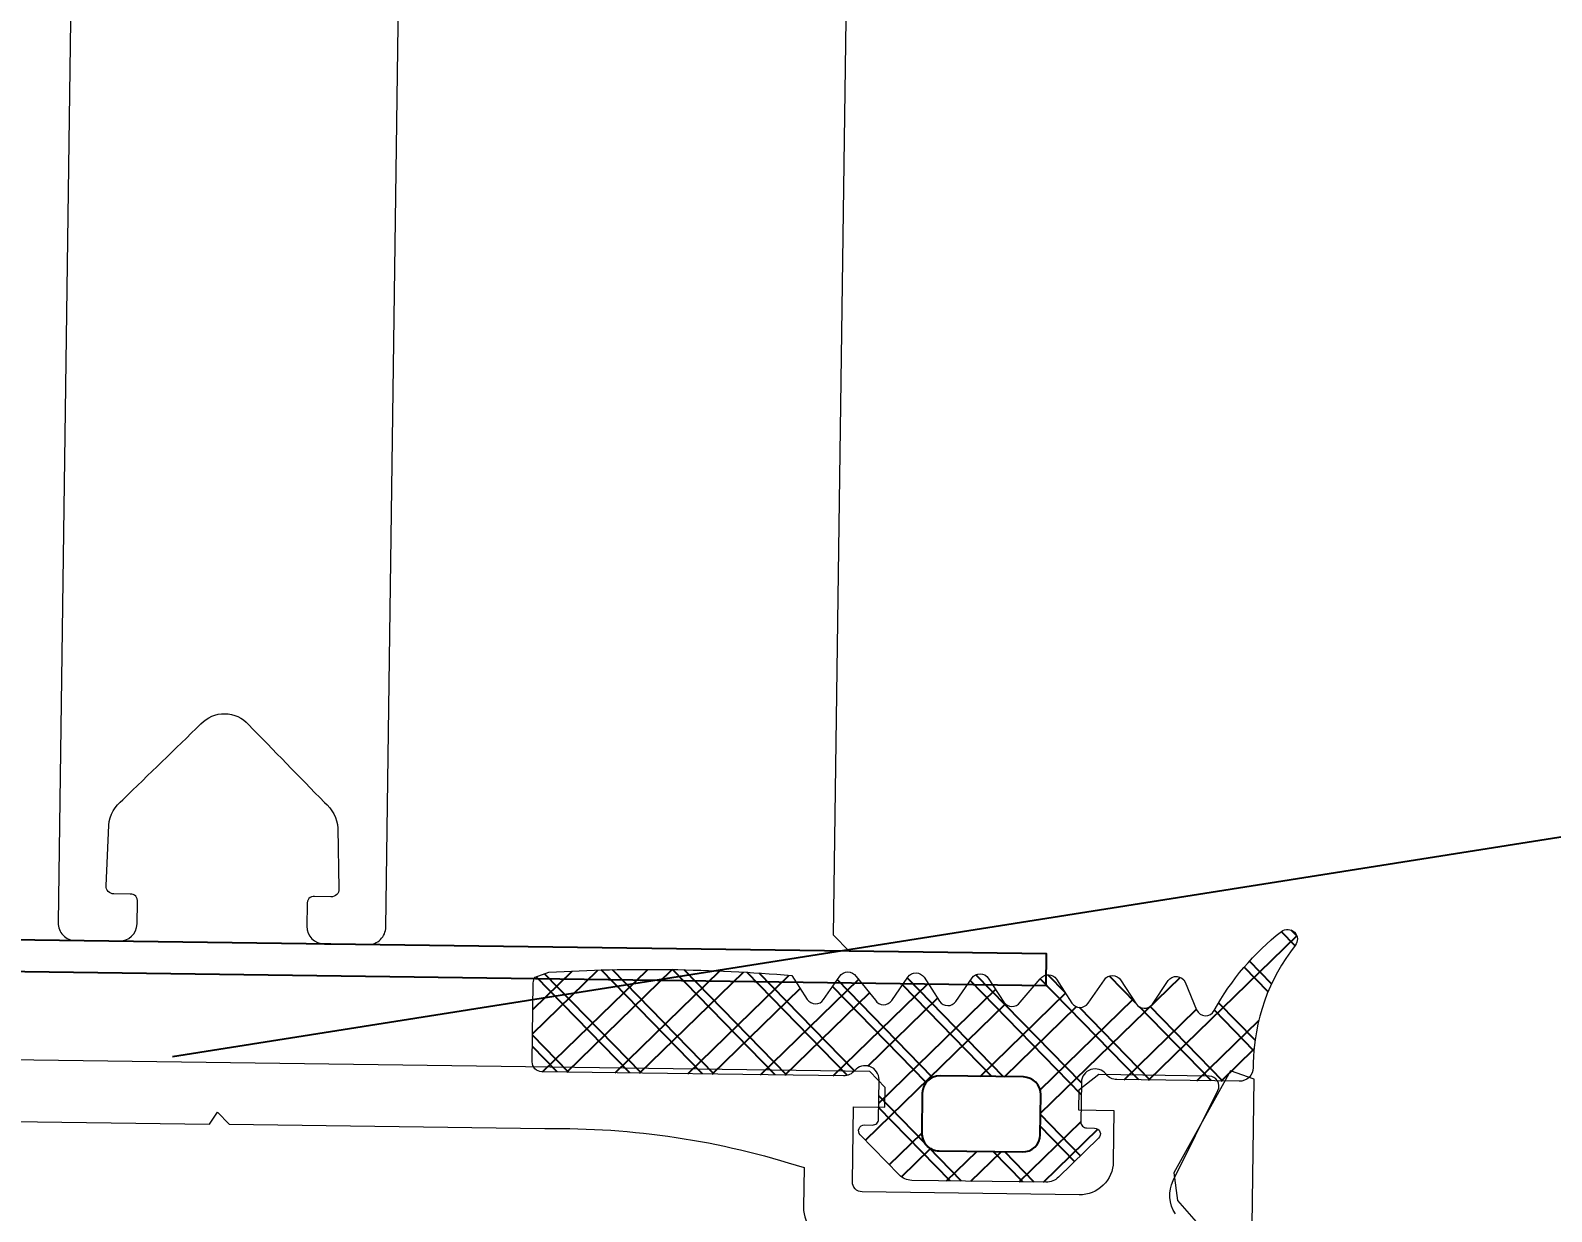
# Model space of a CAD drawing. Header units: millimetres. Extents: x -222892 to 671268, y 0 to 135099.
# Drawn here: x 73322.13 to 73369.1, y 105976.84 to 106013.32 of the extents above; entities that cross this region are included whole.
import ezdxf
from ezdxf import colors
from ezdxf.entities.mleader import LeaderData, LeaderLine
from ezdxf.math import Vec2, Vec3

# ---------------------------------------------------------------- set-up
doc = ezdxf.new("R2010")
doc.units = ezdxf.units.MM
for name, color, linetype in [('_TEXT', 7, 'Continuous'), ('АР_новое окно', 155, 'Continuous'), ('АР_Сущ Несущая стена', 216, 'Continuous')]:
    doc.layers.add(name, color=color, linetype=linetype)
doc.layers.add('АР_Окна', color=4, linetype='Continuous', lineweight=5)
doc.styles.add('ISOCPEUR', font='isocpeur.ttf', dxfattribs={"width": 0.85})

# ---------------------------------------------------------------- blocks, each defined once
blk = doc.blocks.new('_DotSmall')
at = {"color": 0, "linetype": 'ByBlock', "const_width": 0.5}
blk.add_lwpolyline([(-0.0625, 0, 1), (0.0625, 0, 1)], format="xyb", close=True, dxfattribs=at)
blk = doc.blocks.new('стойка витр.')
h = blk.add_hatch()
h.set_pattern_fill('ANSI37', scale=0.5, angle=-69.23283665521843)
h.set_pattern_definition([(335.7671633447816, (-69115.91679156918, 318510.7132420751), (0.6515825639889636, 1.447617495164233), []), (65.76716334478155, (-69115.91679156918, 318510.7132420751), (-1.447617495164233, 0.6515825639889636), [])])
edge = h.paths.add_edge_path()
edge.add_arc((-61.4231846681505, -46.18171078326122), 0.5487303657935584, 155.7657062155241, 200.7671633447816)
edge.add_line((-61.92355794899049, -45.95647403381008), (-61.2158101547102, -44.38418138318229))
edge.add_arc((-61.04906058835331, -44.45924160668073), 0.1828645893715156, 20.76716334478156, 155.7657062155241)
edge.add_line((-60.87807688978501, -44.39440310015198), (-60.79158864807687, -44.62247867199039))
edge.add_arc((-60.62063568932354, -44.55765182228788), 0.1828317201998032, 200.7671633447816, 290.7671633447816)
edge.add_line((-60.55580883962102, -44.72860478100483), (-59.41573388126562, -44.29627843504568))
edge.add_arc((-59.56703588945675, -43.89728440591716), 0.4267183308264255, -69.23283665521843, 72.29363907948373)
edge.add_arc((-59.30747769982554, -43.08429274379887), 0.4267017864716978, 200.7671633447816, 252.293639079486)
edge.add_line((-59.70645626049372, -43.23558888620755), (-63.00984306025202, -34.52432573194528))
edge.add_arc((-62.72490235927398, -34.41627373836673), 0.3047399585219917, 110.7671633447816, 200.7671633447816)
edge.add_line((-62.83295435277978, -34.13133303751965), (-60.55276270053582, -33.26666451912024))
edge.add_arc((-60.44481104638544, -33.55134061801073), 0.3044569814295733, 76.40287424864536, 110.7671633447816)
edge.add_line((-60.3732352333609, -33.25541671472456), (-60.07017099490622, -33.59351893464918))
edge.add_arc((-108.2133039044274, -55.86215009907028), 53.04387976268197, 16.71140087810911, 24.82292581145404)
edge.add_line((-57.40971669906867, -40.60932389061054), (-57.92081016927841, -41.32469074693654))
edge.add_arc((-57.67080742027611, -41.49902445886983), 0.304784542952794, 145.110888314415, 256.4234383751481)
edge.add_line((-57.74235391136608, -41.79529244099831), (-56.88543317024596, -41.99189640294935))
edge.add_arc((-56.95697966133594, -42.28816438507783), 0.304784542952794, -34.8891116855724, 76.4234383751481)
edge.add_line((-56.70697691233363, -42.46249809701112), (-57.17481998566655, -43.29191928954242))
edge.add_arc((-56.92481723669334, -43.46625300146843), 0.304784542952794, 145.1108883144276, 256.4234383751481)
edge.add_line((-56.99636372778332, -43.76252098359691), (-56.1394429866632, -43.95912494554796))
edge.add_arc((-56.21098947775317, -44.25539292764006), 0.3047845429175452, -34.88911168634446, 76.4234383742182)
edge.add_line((-55.96098672877997, -44.42972663955879), (-56.47208019898972, -45.14509349588479))
edge.add_arc((-56.22207744998741, -45.31942720781808), 0.304784542952794, 145.110888314415, 256.4234383752311)
edge.add_line((-56.29362394107739, -45.61569518994656), (-55.43668121195515, -45.81235713578644))
edge.add_arc((-55.50822770304512, -46.10862511790765), 0.3047845429466369, -34.88911168643649, 76.42343837776687)
edge.add_line((-55.25822495407192, -46.28295882984094), (-55.76931842428166, -46.99832568616694))
edge.add_arc((-55.51931567527936, -47.17265939811477), 0.3047845429466368, 145.1108883110316, 256.4234383751786)
edge.add_line((-55.59086216636933, -47.46892738023598), (-54.69071301640361, -47.77952769444528))
edge.add_arc((-54.76225950749358, -48.07579567657376), 0.304784542952794, -34.88911168566796, 76.42343837513553)
edge.add_line((-54.51225675849128, -48.25012938850705), (-55.0233282406989, -48.96555422872189))
edge.add_arc((-54.7733254917257, -49.13988794066245), 0.3047845429466368, 145.1108883109486, 256.4234383751578)
edge.add_line((-54.84487198281568, -49.43615592278366), (-53.98795124169555, -49.6327598847347))
edge.add_arc((-54.05949773284374, -49.92902786688501), 0.3047845429818857, -34.88911169317796, 76.42343837111807)
edge.add_line((-53.80949498384143, -50.10336157886923), (-54.32058845405118, -50.81872843519523))
edge.add_arc((-54.07058570504887, -50.99306214712851), 0.3047845429527939, 145.110888314415, 256.4234383750821)
edge.add_line((-54.14213219613885, -51.289330129257), (-53.29055360303028, -51.47184183257195))
edge.add_arc((-53.362076024001, -51.76811134383752), 0.3047803799531579, -43.67508993618791, 76.42790436632716)
edge.add_line((-53.141638296569, -51.97858292939782), (-53.80995652789716, -52.62318184232572))
edge.add_arc((-53.58948976171087, -52.83365406201483), 0.304801821276656, 136.3285933989482, 262.747126980386)
edge.add_arc((-54.63612651554286, -61.05759711530845), 7.985474883734515, 59.5860415328172, 82.74712698038475)
edge.add_arc((-50.74783774605021, -54.43386708250182), 0.3048115604497932, 253.2910110232634, 419.5860415328165)
edge.add_arc((-52.57053616183111, -60.50577614369104), 6.03477116777137, 73.29101102326332, 110.7671633447816)
edge.add_line((-54.71029190413537, -54.86308986830409), (-54.82445022999309, -54.90637969896488))
edge.add_arc((-54.97574411131791, -54.50740710097307), 0.4266954176128115, 200.7671633447816, 290.7671633447816)
edge.add_line((-55.37471671431558, -54.65870098416781), (-56.71485841512913, -51.12465313347639))
edge.add_arc((-56.31587985443184, -50.97335699107498), 0.4267017864716978, 149.2366398299847, 200.7671633447816)
edge.add_arc((-57.04912318740389, -50.53689152278093), 0.4266140358978636, -30.76336017001563, 40.01429570365114)
edge.add_arc((-57.04924751253566, -50.53686138928606), 0.4266898917694475, 40.00046259028549, 110.7671633447816)
edge.add_line((-57.20053943697712, -50.13789395169442), (-58.34061702035251, -50.57022129308461))
edge.add_arc((-58.27579017065, -50.74117425180884), 0.1828317201998032, 110.7671633447816, 200.7671633447816)
edge.add_line((-58.44674312937423, -50.80600110151136), (-58.36025488766609, -51.03407667334977))
edge.add_arc((-58.5312385862635, -51.09891517987853), 0.1828645893715156, 245.768620474039, 380.7671633447816)
edge.add_line((-58.60629032819998, -51.26566856380668), (-60.17861897521652, -50.55800074261788))
edge.add_arc((-59.95340767674497, -50.05761600615369), 0.5487303657759914, 200.7671633447816, 245.768620474038)
edge.add_line((-60.46648650063435, -50.25217996134597), (-61.93626349206897, -46.37627473846078))
edge = h.paths.add_edge_path(flags=16)
edge.add_arc((-59.3589242202288, -49.0410722918532), 0.5414973949664272, 200.7671633447816, 290.7671633447816)
edge.add_line((-60.77816753828665, -46.82561758724478), (-59.8652400081919, -49.23307164497237))
edge.add_arc((-60.27185175029445, -46.63361823412561), 0.5414973949664272, 110.7671633447816, 200.7671633447816)
edge.add_line((-59.31039323387085, -45.68990118378861), (-60.46385110344272, -46.12730244614795))
edge.add_arc((-59.11839388072258, -46.19621697176626), 0.5414973949664272, 20.76716334478156, 110.7671633447816)
edge.add_line((-57.69915056266473, -48.4116716763674), (-58.61207809275948, -46.00421761863981))
edge.add_arc((-58.20546635065693, -48.60367102949385), 0.5414973949664272, -69.23283665521843, 20.76716334478156)
edge.add_line((-59.16692486710963, -49.54738807983085), (-58.01346699753776, -49.10998681747151))
at = {"lineweight": 0, "ltscale": 100, "transparency": 33554687}
for points in [[(-67.79633972485317, -59.86096016635565), (-55.14222276612418, -55.06240889040782), (-55.17360051473952, -54.29197395897063), (-58.74284135404741, -53.81994964957266), (-59.49761640312499, -54.23655585793313), (-60.24856024209294, -55.69488708899735)], [(-56.0608929025766, -41.98018508909445), (-55.7778211288678, -41.3512860444971), (-17.47126860445132, -26.8251079561378), (-16.84236955983215, -27.10817972981749), (-16.28037825660431, -28.59019029343472)]]:
    blk.add_lwpolyline(points, dxfattribs=at)
for points in [[(-78.12768279598095, -9.059679143334506, 0.4143260923033303), (-76.7911151413573, -9.661304145942267), (-75.65109363460215, -9.228998069294903, -0.08279896819570452), (-71.78454054114991, -16.33338165576424), (-68.2828855071275, -25.56749207813118), (-67.85441064060433, -25.66578856210981), (-68.06674346281216, -26.13747383952432), (-64.60831683766446, -35.257587909633, -0.08279896819570452), (-62.79196445917478, -43.13942544953898), (-63.93198596592993, -43.57173152618634, 0.4143260923033303), (-64.53356650879141, -44.90831919242919)], [(-59.91132736596046, -54.3320132763838, -0.2673491356416615), (-58.97583718542592, -53.89078178507043), (-55.8782996214868, -54.15051325823879, 0.5512236456822476), (-55.5684323037276, -53.73866745794658), (-56.77889371593483, -50.54659564225585), (-57.45105016132584, -50.14953851031169), (-58.02103192274808, -50.36568055463431), (-57.63195425496087, -51.39170570910937), (-59.11396481856355, -51.95369701235177, -0.4143260923197838), (-60.45053247085889, -51.35207201584126), (-62.82818291042349, -45.08204070453939, -0.414362099391309), (-62.65124893639586, -44.68894855178223), (-60.48523126714281, -43.867575801356), (-60.13938200823031, -44.77960460352188), (-59.56940024680807, -44.56346255919925), (-59.28629948117305, -43.93455252060812), (-73.55412178576807, -6.30930235532287)], [(-33.2204523376422, -7.186144611914642), (-64.21182667926769, -18.93829823563283, 0.4143255057077639), (-64.53033920991584, -19.64587643784762), (-64.05480472955969, -20.89989428329136, 0.410627156480438), (-63.35370618529851, -21.2207818566676), (-62.72021259606117, -20.98055557451153, 0.4925517741577297), (-62.57218080674647, -20.68314875576471), (-62.75156135272118, -20.21010964907327, -0.4411110715409258), (-62.61002546586678, -19.89566012677096), (-60.83807044223067, -19.28752400128724, -0.2080566110632873), (-59.94503853938659, -19.40384657128016, -1.575399656426527e-05), (-56.87977393603069, -20.78551547546522, -0.4398191101055806), (-56.36006749374792, -22.15601788895583, -1.575399656426528e-05), (-57.73845635901671, -25.2227588602982, -0.2080566110632873), (-58.32981322327396, -25.9019745689875), (-60.05946139091975, -26.62167684709857, -0.4411110715409258), (-60.37391091321479, -26.48014096025872), (-60.5532914591895, -26.00710185356729, 0.4925517741577297), (-60.86130306290579, -25.88263065828505), (-61.49479665214312, -26.12285694043385, 0.410627156480438), (-61.80683951149695, -26.82793655114801), (-61.3313050311408, -28.08195439658448, 0.4143255057077639), (-60.62370682114852, -28.40042247599195), (-29.6323624739598, -16.64818975485105, 0.5239329190821609)]]:
    blk.add_lwpolyline(points, format="xyb", dxfattribs=at)
blk.add_lwpolyline([(-72.91737339223619, -0.2793946658493951), (-54.81141330953687, -48.02608389785019), (-53.89938450735644, -47.68023463893769), (-72.00534459005576, 0.06645459306309931)], close=True)
at = {"color": 7, "lineweight": 0, "ltscale": 100, "transparency": 33554687}
blk.add_lwpolyline([(-53.29055360303028, -51.47184183257923, -0.5779496213016146), (-53.141638296569, -51.97858292939782), (-53.80995652789716, -52.62318184232572, 0.615333828900983), (-53.62795459362678, -53.13601908472629, -0.1014034095220688), (-50.59355139863328, -54.17098724229436, -0.8870851218243345), (-50.83548992767464, -54.72580403192842, 0.1649969122064492), (-54.71037595931557, -54.86312174275372), (-54.82437231158838, -54.90635015161388, -0.4143043114941015), (-55.37473404189222, -54.65865529014263), (-56.71485869266326, -51.12465240150777, -0.2286961432583318), (-56.6825516007957, -50.75512261017138, 0.3190489133936659), (-56.72238630641368, -50.26258777469775, 0.3190018552396916), (-57.20057019143132, -50.1379056140504), (-58.34056270623114, -50.57020069668943, 0.4143996870833266), (-58.44672253300087, -50.80605541561818), (-58.36026571528055, -51.03404812018562, -0.6683385997492722), (-58.60634048073553, -51.26564599134144), (-60.17864607612137, -50.55798854513705, -0.1988829373258806), (-60.46647005763953, -50.25222332264093), (-61.93627993503469, -46.37623137718037, -0.1988829373551211), (-61.92357014780282, -45.95650113405281), (-61.21583272970747, -44.38423153456097, -0.6683385997492723), (-60.87806606217055, -44.39443165331613), (-60.79160924445023, -44.62242435788357, 0.4143996870833266), (-60.55575452549965, -44.72858418460964), (-59.41576201069984, -44.29628910197061, 0.7102015621310012), (-59.43724861560622, -43.49078250258754, -0.2286961432583318), (-59.70645598293049, -43.23558961817616), (-63.00981577733182, -34.52439767894975, -0.414362099440266), (-62.83288180333329, -34.13130552614166), (-60.55286778177833, -33.26670436685527, -0.1511707915363169), (-60.3732352333609, -33.25541671472456), (-60.07017099493532, -33.59351893464918, -0.03540799054371244), (-57.40971669906867, -40.60932389061054), (-57.92081016927841, -41.32469074693654, 0.527867958552825), (-57.74235391136608, -41.79529244099831), (-56.88543317024596, -41.99189640294935, -0.5278679585528249), (-56.70697691233363, -42.46249809701112), (-57.17481998566655, -43.29191928953514, 0.527867958552825), (-56.99636372778332, -43.76252098359691), (-56.1394429866632, -43.95912494554796, -0.5278679585528249), (-55.96098672877997, -44.42972663955879), (-56.47208019898972, -45.14509349588479, 0.527867958552825), (-56.29362394107739, -45.61569518994656), (-55.43668121195515, -45.81235713578644, -0.5278679585717272), (-55.25822495407192, -46.28295882984094), (-55.76931842428166, -46.99832568616694, 0.5278679585717273), (-55.59086216636933, -47.46892738023598), (-54.69071301640361, -47.77952769444528, -0.5278679585528249), (-54.51225675849128, -48.25012938850705), (-55.02332824072801, -48.96555422872189, 0.5278679585717273), (-54.84487198281568, -49.43615592278366), (-53.98795124169555, -49.6327598847347, -0.5278679585717272), (-53.80949498384143, -50.10336157886923), (-54.32058845405118, -50.81872843519523, 0.5278679585528251), (-54.14213219613885, -51.289330129257)], format="xyb", close=True, dxfattribs=at)
at = {"color": 7}
blk.add_lwpolyline([(-57.69915056266473, -48.4116716763674), (-58.61207809275948, -46.00421761863981, 0.414213562373095), (-59.31039323387085, -45.68990118378861), (-60.46385110341362, -46.12730244614795, 0.414213562373095), (-60.77816753828665, -46.82561758724478), (-59.8652400081919, -49.23307164497237, 0.414213562373095), (-59.16692486710963, -49.54738807983085), (-58.01346699753776, -49.10998681747151, 0.414213562373095)], format="xyb", close=True, dxfattribs=at)
blk = doc.blocks.new('A$Cec9b444d')
at = {"layer": 'АР_новое окно'}
h = blk.add_hatch(dxfattribs=at)
h.set_pattern_fill('ANSI37', color=256, scale=0.4999999999999999, angle=-0.7812922231954131)
h.set_pattern_definition([(44.21870777680459, (-323957.5317332215, 46165.87806412033), (-1.107121143989271, 1.13773416162647), []), (134.2187077768045, (-323957.5317332215, 46165.87806412033), (-1.13773416162647, -1.107121143989271), [])])
edge = h.paths.add_edge_path()
edge.add_arc((-2302.560094415202, -6608.146127243555), 0.5487303657935582, 224.2172506475472, 269.2187077768046)
edge.add_line((-2302.953369836712, -6608.528801329864), (-2304.155823437894, -6607.293035795264))
edge.add_arc((-2304.024764269686, -6607.165509525586), 0.1828645893715156, 89.21870777680459, 224.2172506475472)
edge.add_line((-2304.022270783186, -6606.982661939795), (-2303.778369943323, -6606.985988007491))
edge.add_arc((-2303.775876905139, -6606.803173294431), 0.1828317201998032, 269.2187077768046, 359.2187077768046)
edge.add_line((-2303.593062192142, -6606.805666332632), (-2303.57643627092, -6605.586486051119))
edge.add_arc((-2304.00311492846, -6605.580667448392), 0.4267183308264254, -0.7812922231954131, 140.7451835115067)
edge.add_arc((-2304.663951795964, -6605.040648438476), 0.4267017864716977, 269.2187077768046, 320.745183511509)
edge.add_line((-2304.669770173058, -6605.467310554308), (-2313.985473659844, -6605.340272613624))
edge.add_arc((-2313.98131831759, -6605.035560996655), 0.3047399585219916, 179.2187077768045, 269.2187077768046)
edge.add_line((-2314.286029934433, -6605.031405654381), (-2314.252777483416, -6602.593000459949))
edge.add_arc((-2313.948348828192, -6602.597151943476), 0.3044569814295732, 144.8544186806683, 179.2187077768045)
edge.add_line((-2314.197300871236, -6602.421889472353), (-2313.771517689083, -6602.264188091353))
edge.add_arc((-2310.741694677546, -6655.221466654324), 53.04387976268196, 85.16294531013213, 93.27447024347705)
edge.add_line((-2306.268913585378, -6602.366500855645), (-2305.791264140287, -6603.10461824606))
edge.add_arc((-2305.537292086035, -6602.936119541862), 0.3047845429527939, 213.562432746438, 324.8749828071712)
edge.add_line((-2305.288009243191, -6603.111481116453), (-2304.790409797156, -6602.386663162953))
edge.add_arc((-2304.541126954199, -6602.562024737569), 0.3047845429527939, 33.56243274645063, 144.8749828071711)
edge.add_line((-2304.28715490006, -6602.393526033347), (-2303.687537336411, -6603.133306698942))
edge.add_arc((-2303.433565282164, -6602.964807994774), 0.3047845429527939, 213.5624327464506, 324.8749828071712)
edge.add_line((-2303.184282439207, -6603.140169569388), (-2302.686682993171, -6602.415351615889))
edge.add_arc((-2302.437400150329, -6602.590713190479), 0.3047845429175451, 33.56243274567856, 144.8749828062412)
edge.add_line((-2302.183428096195, -6602.422214486286), (-2301.705778651105, -6603.1603318767))
edge.add_arc((-2301.451806596848, -6602.991833172489), 0.3047845429527939, 213.562432746438, 324.8749828072541)
edge.add_line((-2301.202523754008, -6603.167194747096), (-2300.704862300822, -6602.442377639175))
edge.add_arc((-2300.455579457866, -6602.617739213787), 0.3047845429466368, 33.56243274558654, 144.8749828097899)
edge.add_line((-2300.201607403733, -6602.449240509595), (-2299.723957958643, -6603.187357900009))
edge.add_arc((-2299.469985904386, -6603.018859195799), 0.3047845429466367, 213.5624327430545, 324.8749828072017)
edge.add_line((-2299.220703061543, -6603.19422077039), (-2298.601197504106, -6602.47106524652))
edge.add_arc((-2298.351914661152, -6602.646426821148), 0.3047845429527939, 33.56243274635507, 144.8749828071585)
edge.add_line((-2298.097942607013, -6602.477928116927), (-2297.620231154772, -6603.21604635292))
edge.add_arc((-2297.366259100521, -6603.047547648738), 0.3047845429466367, 213.5624327429715, 324.8749828071809)
edge.add_line((-2297.116976257678, -6603.222909223327), (-2296.619376811643, -6602.498091269827))
edge.add_arc((-2296.370093968701, -6602.673452844515), 0.3047845429818856, 33.56243273884507, 144.8749828031411)
edge.add_line((-2296.116121914448, -6602.504954140319), (-2295.638472469357, -6603.243071530733))
edge.add_arc((-2295.384500415218, -6603.07457282651), 0.3047845429527938, 213.562432746438, 324.8749828071052)
edge.add_line((-2295.13521757226, -6603.249934401125), (-2294.65268754528, -6602.524909301488))
edge.add_arc((-2294.40339443937, -6602.70024904994), 0.3047803799531578, 24.77645449583511, 144.8794487983501)
edge.add_line((-2294.126669162188, -6602.572521993399), (-2293.772588258052, -6603.430883065573))
edge.add_arc((-2293.495851725516, -6603.303129232768), 0.3048018212766559, 204.7801378309712, 331.1986714124092)
edge.add_arc((-2286.231119482589, -6607.297168951878), 7.985474883734513, 128.0375859648402, 151.1986714124077)
edge.add_arc((-2290.963777375732, -6601.247826973669), 0.3048115604497931, 321.7425554552865, 488.0375859648395)
edge.add_arc((-2285.985705722934, -6605.173271124627), 6.034771167771368, 141.7425554552863, 179.2187077768045)
edge.add_line((-2292.019915834613, -6605.090982800652), (-2292.021580626345, -6605.21306212432))
edge.add_arc((-2292.44823636564, -6605.207243834145), 0.4266954176128114, 269.2187077768046, 359.2187077768046)
edge.add_line((-2292.454054655991, -6605.633899578889), (-2296.233316205293, -6605.582361914022))
edge.add_arc((-2296.227497828192, -6605.155699798161), 0.4267017864716977, 217.6881842620077, 269.2187077768046)
edge.add_arc((-2296.902768985143, -6605.677386250821), 0.4266140358978635, 37.6881842620074, 108.4658401356742)
edge.add_arc((-2296.902842675677, -6605.677490818861), 0.4266898917694474, 108.4520070223085, 179.2187077768045)
edge.add_line((-2297.329492896578, -6605.67167260391), (-2297.34611885612, -6606.890855692568))
edge.add_arc((-2297.163304143124, -6606.89334873077), 0.1828317201998032, 179.2187077768045, 269.2187077768046)
edge.add_line((-2297.165797181302, -6607.076163443801), (-2296.92189634144, -6607.079489511498))
edge.add_arc((-2296.924389827831, -6607.262337097341), 0.1828645893715156, 314.2201649060621, 449.2187077768046)
edge.add_line((-2296.796856892319, -6607.393389778926), (-2298.032561264357, -6608.595906233787))
edge.add_arc((-2298.415255353425, -6608.202650276935), 0.5487303657759912, 269.2187077768046, 314.220164906061)
edge.add_line((-2298.422737675671, -6608.751329625018), (-2302.567576737457, -6608.694806591682))
edge = h.paths.add_edge_path(flags=16)
edge.add_arc((-2299.142403449471, -6607.276352619779), 0.541497394966427, 269.2187077768046, 359.2187077768046)
edge.add_line((-2301.724284983331, -6607.782691329515), (-2299.149787144976, -6607.817799671468))
edge.add_arc((-2301.716901287818, -6607.241244277782), 0.541497394966427, 179.2187077768045, 269.2187077768046)
edge.add_line((-2302.241527252804, -6606.000368801906), (-2302.258348339503, -6607.233860582263))
edge.add_arc((-2301.700080201118, -6606.007752497426), 0.541497394966427, 89.21870777680459, 179.2187077768045)
edge.add_line((-2299.118198667259, -6605.501413787691), (-2301.692696505614, -6605.466305445738))
edge.add_arc((-2299.125582362773, -6606.042860839421), 0.541497394966427, -0.7812922231954131, 89.21870777680459)
edge.add_line((-2298.600956397793, -6607.283736315325), (-2298.584135311094, -6606.050244534968))
at = {"layer": 'АР_новое окно', "ltscale": 100}
blk.add_line((-328.8995180718119, -6289.171256207514), (-2325.387746698151, -6604.874745374859), dxfattribs=at)
at = {"layer": 'АР_новое окно', "lineweight": 0, "ltscale": 100, "transparency": 33554687}
for points in [[(-2304.498458863985, -6601.615450831279), (-2304.97943359115, -6601.121176667225), (-2304.420802143445, -6560.156682930992), (-2303.926527979368, -6559.675708203861), (-2302.341686524066, -6559.697320634432)], [(-2292.17770806252, -6619.09806874653), (-2291.99317076516, -6605.565932317297), (-2292.721282574253, -6605.312145516846), (-2294.471255002068, -6608.458553567241), (-2294.360986320746, -6609.313589780198), (-2293.280394452776, -6610.547675613396)]]:
    blk.add_lwpolyline(points, dxfattribs=at)
for points in [[(-2328.471630495179, -6567.591958654999), (-2328.923625438255, -6600.733686113746, 0.4143255057077639), (-2328.382487617001, -6601.289821891049), (-2327.041458399097, -6601.308109462188, 0.410627156480438), (-2326.485493477538, -6600.773870742551), (-2326.476255124926, -6600.09642152151, 0.4925517741577297), (-2326.698505079015, -6599.849502133105), (-2327.204366511281, -6599.842603717445, -0.4411110715409258), (-2327.444853874747, -6599.595466635426), (-2327.359667970673, -6597.723997288997, -0.2080566110632873), (-2326.923475637057, -6596.936105692479, -1.575399656426527e-05), (-2324.512540550477, -6594.592551114974, -0.4398191101055806), (-2323.046944357836, -6594.612537401846, -1.575399656426528e-05), (-2320.700811880962, -6597.0209639525, -0.2080566110632873), (-2320.286266659591, -6597.820457028985), (-2320.252145273937, -6599.693553365015, -0.4411110715409258), (-2320.499282355973, -6599.934040728564), (-2321.005143788239, -6599.927142312903, 0.4925517741577297), (-2321.234044306363, -6600.167909377241), (-2321.243282658973, -6600.845358598282, 0.410627156480438), (-2320.702092563531, -6601.39455918464), (-2319.361063345625, -6601.412846755765, 0.4143255057077639), (-2318.804961564051, -6600.871673998712), (-2318.353051206573, -6567.729945386483, 0.5239329190821609)], [(-2343.222927371112, -6610.048627383904, 0.4143260923033303), (-2342.172446370275, -6609.026445694547), (-2342.155821228558, -6607.807322573428, -0.08279896819570452), (-2334.127843930622, -6606.820367927832), (-2324.253014857554, -6606.955030645645), (-2324.004214923114, -6606.592606167114), (-2323.643484300641, -6606.963342793699), (-2313.890561338984, -6607.096343081925, -0.08279896819570452), (-2305.892482492353, -6608.301844525718), (-2305.909107634066, -6609.520967646822, 0.4143260923033303), (-2304.886891002117, -6610.57141464534)], [(-2294.424151735557, -6609.733445719628, -0.2673491356416615), (-2294.490950080266, -6608.701280477059), (-2293.11168369818, -6605.915634475591, 0.5512236456822476), (-2293.380933941517, -6605.476158623836), (-2296.794491082082, -6605.429608057885), (-2297.410671780292, -6605.908951358958), (-2297.418983928414, -6606.518481915916), (-2296.321766918616, -6606.533444628034), (-2296.343379349227, -6608.118286083313, -0.4143260923197838), (-2297.393860343538, -6609.140467772744), (-2304.098944498855, -6609.049030761666, -0.414362099391309), (-2304.399576654518, -6608.740085169817), (-2304.367989223496, -6606.423776042591), (-2303.392678325107, -6606.437076325107), (-2303.384366177098, -6605.827545768127), (-2303.865340481417, -6605.333240600507), (-2344.101258963936, -6604.784544709504)]]:
    blk.add_lwpolyline(points, format="xyb", dxfattribs=at)
at = {"layer": 'АР_новое окно'}
blk.add_lwpolyline([(-2349.475849997324, -6601.977587908177), (-2298.416205548188, -6602.67388659263), (-2298.402905265587, -6601.698575694333), (-2349.462549714836, -6601.002277009855)], close=True, dxfattribs=at)
at = {"layer": 'АР_новое окно', "lineweight": 0, "ltscale": 100, "transparency": 33554687}
blk.add_lwpolyline([(-2294.652687545167, -6602.524909301512, -0.5779496213016146), (-2294.126669162188, -6602.572521993399), (-2293.772588258052, -6603.430883065573, 0.615333828900983), (-2293.228747485712, -6603.449960684865, -0.1014034095220688), (-2291.151616311807, -6601.007771518677, -0.8870851218243345), (-2290.724438284035, -6601.436577832163, 0.1649969122064492), (-2292.019917060342, -6605.091072688095), (-2292.021579490011, -6605.212978799475, -0.4143043114941015), (-2292.454103520555, -6605.63389891252), (-2296.233316988069, -6605.58236190331, -0.2286961432583318), (-2296.565153331989, -6605.416588999336, 0.3190489133936659), (-2297.037894376732, -6605.272737435004, 0.3190018552396916), (-2297.329493345079, -6605.671705492287), (-2297.34611806406, -6606.890797609805, 0.4143996870833266), (-2297.165739098511, -6607.076164235882), (-2296.921926875704, -6607.079489095127, -0.6683385997492722), (-2296.796896307568, -6607.393428135565), (-2298.03258256322, -6608.595926960536, -0.1988829373258806), (-2298.422691305692, -6608.751330257349), (-2302.567623107315, -6608.694805959345, -0.1988829373551211), (-2302.953349111106, -6608.528822629647), (-2304.155785083331, -6607.293075212411, -0.6683385997492723), (-2304.022240248922, -6606.982662356167), (-2303.778428026114, -6606.985987215411, 0.4143996870833266), (-2303.593061400082, -6606.805608249867), (-2303.576436681102, -6605.586516132352, 0.7102015621310012), (-2304.333536006017, -6605.310648105779, -0.2286961432583318), (-2304.66976939039, -6605.467310564967), (-2313.985396720741, -6605.340273662849, -0.414362099440266), (-2314.286028876412, -6605.031328071027), (-2314.252779015829, -6602.59311283237, -0.1511707915363169), (-2314.197300871236, -6602.421889472353), (-2313.771517689202, -6602.264188091358, -0.03540799054371244), (-2306.268913585378, -6602.366500855645), (-2305.791264140288, -6603.10461824606, 0.527867958552825), (-2305.288009243191, -6603.111481116453), (-2304.790409797157, -6602.386663162953, -0.5278679585528249), (-2304.28715490006, -6602.393526033347), (-2303.687537336297, -6603.133306698965, 0.527867958552825), (-2303.184282439207, -6603.140169569388), (-2302.686682993172, -6602.415351615889, -0.5278679585528249), (-2302.183428096195, -6602.422214486286), (-2301.705778651101, -6603.160331876686, 0.527867958552825), (-2301.202523754008, -6603.167194747096), (-2300.704862300709, -6602.442377639197, -0.5278679585717272), (-2300.201607403733, -6602.449240509595), (-2299.723957958639, -6603.187357899996, 0.5278679585717273), (-2299.220703061543, -6603.19422077039), (-2298.601197504105, -6602.471065246519, -0.5278679585528249), (-2298.097942607013, -6602.477928116927), (-2297.620231154775, -6603.216046352934, 0.5278679585717273), (-2297.116976257678, -6603.222909223327), (-2296.619376811644, -6602.498091269828, -0.5278679585717272), (-2296.116121914448, -6602.504954140319), (-2295.638472469357, -6603.243071530732, 0.5278679585528251), (-2295.13521757226, -6603.249934401125)], format="xyb", close=True, dxfattribs=at)
at = {"layer": 'АР_новое окно'}
blk.add_lwpolyline([(-2299.118198667259, -6605.501413787691), (-2301.692696505615, -6605.466305445737, 0.414213562373095), (-2302.241527252804, -6606.000368801906), (-2302.258348339496, -6607.233860582237, 0.414213562373095), (-2301.724284983331, -6607.782691329515), (-2299.149787144976, -6607.817799671466, 0.414213562373095), (-2298.600956397793, -6607.283736315325), (-2298.584135311093, -6606.050244534968, 0.414213562373095)], format="xyb", close=True, dxfattribs=at)
at = {"layer": 'АР_новое окно', "rotation": 68.45154443202303}
blk.add_blockref('стойка витр.', (-2322.954043815288, -6534.053989647749), dxfattribs=at)

msp = doc.modelspace()

# ---------------------------------------------------------------- linework, layer by layer
at = {"layer": 'АР_Сущ Несущая стена', "ltscale": 100}
msp.add_arc((72738.563808896, 115505.873757868), 9805.264059527553, 273.2047159643546, 356.1549052783411, dxfattribs=at)

# ---------------------------------------------------------------- block references
at = {"layer": 'АР_Окна', "ltscale": 100}
msp.add_blockref('A$Cec9b444d', (75651.90621783369, 112586.4970597865), dxfattribs=at)

# ---------------------------------------------------------------- leaders
at = {"layer": '_TEXT'}
ml = msp.add_multileader_mtext('Standard', dxfattribs=at)
ml.set_content('+8,260', color=256, style='ISOCPEUR')
ml.set_leader_properties(color=256, linetype='Continuous', lineweight=-1)
ml.set_arrow_properties(name='DOTSMALL')
ml.build(insert=Vec2(0, 0))
ml.multileader.update_dxf_attribs({"has_dogleg": 0, "has_text_frame": 1, "text_left_attachment_type": 4, "text_right_attachment_type": 4, "dogleg_length": 0, "arrow_head_size": 180})
ctx = ml.context
ctx.base_point, ctx.char_height, ctx.arrow_head_size, ctx.landing_gap_size, ctx.plane_origin = Vec3(217551.6143983618, 129062.3890569006), 250, 180, 50, Vec3(226918.2582751394, 128243.6210549465)
ctx.left_attachment, ctx.right_attachment, ctx.text_align_type = 4, 4, 1
notes = []
notes.append((ctx, [(0, (0, 0, 0), (0, 0), (1, 0), 1, [])]))
ctx.mtext.insert, ctx.mtext.width, ctx.mtext.alignment, ctx.mtext.line_spacing_style, ctx.mtext.flow_direction = Vec3(217989.4268983618, 129395.722390234), 852.6970314602484, 2, 2, 5
ml = msp.add_multileader_mtext('Standard', dxfattribs=at)
ml.set_content('+4,080', color=256, style='ISOCPEUR')
ml.set_leader_properties(color=256, linetype='Continuous', lineweight=-1)
ml.set_arrow_properties(name='DOTSMALL')
ml.build(insert=Vec2(0, 0))
ml.multileader.update_dxf_attribs({"has_dogleg": 0, "has_text_frame": 1, "text_left_attachment_type": 4, "text_right_attachment_type": 4, "dogleg_length": 0, "arrow_head_size": 180})
ctx = ml.context
ctx.base_point, ctx.char_height, ctx.arrow_head_size, ctx.landing_gap_size, ctx.plane_origin = Vec3(87764.17855758959, 128875.8656331683), 250, 180, 50, Vec3(86462.73668141075, 127317.1117672203)
ctx.left_attachment, ctx.right_attachment, ctx.text_align_type = 4, 4, 1
notes.append((ctx, [(0, (0, 0, 0), (0, 0), (1, 0), 1, [])]))
ctx.mtext.insert, ctx.mtext.width, ctx.mtext.alignment, ctx.mtext.line_spacing_style, ctx.mtext.flow_direction = Vec3(88212.61605758959, 129209.1989665016), 852.6970314602484, 2, 2, 5
ml = msp.add_multileader_mtext('Standard', dxfattribs=at)
ml.set_content('+2,045', color=256, style='ISOCPEUR')
ml.set_leader_properties(color=256, linetype='Continuous', lineweight=-1)
ml.set_arrow_properties(name='DOTSMALL')
ml.build(insert=Vec2(0, 0))
ml.multileader.update_dxf_attribs({"has_dogleg": 0, "has_text_frame": 1, "text_left_attachment_type": 4, "text_right_attachment_type": 4, "dogleg_length": 0, "arrow_head_size": 180})
ctx = ml.context
ctx.base_point, ctx.char_height, ctx.arrow_head_size, ctx.landing_gap_size, ctx.plane_origin = Vec3(82361.76101800078, 128875.8656331683), 250, 180, 50, Vec3(81060.31914182194, 127317.1117672203)
ctx.left_attachment, ctx.right_attachment, ctx.text_align_type = 4, 4, 1
notes.append((ctx, [(0, (0, 0, 0), (0, 0), (1, 0), 1, [])]))
ctx.mtext.insert, ctx.mtext.width, ctx.mtext.alignment, ctx.mtext.line_spacing_style, ctx.mtext.flow_direction = Vec3(82810.19851800078, 129209.1989665016), 852.6970314602484, 2, 2, 5
ml = msp.add_multileader_mtext('Standard', dxfattribs=at)
ml.set_content('+6,175', color=256, style='ISOCPEUR')
ml.set_leader_properties(color=256, linetype='Continuous', lineweight=-1)
ml.set_arrow_properties(name='DOTSMALL')
ml.build(insert=Vec2(0, 0))
ml.multileader.update_dxf_attribs({"has_dogleg": 0, "has_text_frame": 1, "text_left_attachment_type": 4, "text_right_attachment_type": 4, "dogleg_length": 0, "arrow_head_size": 180})
ctx = ml.context
ctx.base_point, ctx.char_height, ctx.arrow_head_size, ctx.landing_gap_size, ctx.plane_origin = Vec3(222793.0128863436, 128796.4460044858), 250, 180, 50, Vec3(232159.6567631213, 127977.6780025317)
ctx.left_attachment, ctx.right_attachment, ctx.text_align_type = 4, 4, 1
notes.append((ctx, [(0, (0, 0, 0), (0, 0), (1, 0), 1, [])]))
ctx.mtext.insert, ctx.mtext.width, ctx.mtext.alignment, ctx.mtext.line_spacing_style, ctx.mtext.flow_direction = Vec3(223209.5753863436, 129129.7793378192), 852.6970314602484, 2, 2, 5
ml = msp.add_multileader_mtext('Standard', dxfattribs=at)
ml.set_content('+6,175', color=256, style='ISOCPEUR')
ml.set_leader_properties(color=256, linetype='Continuous', lineweight=-1)
ml.set_arrow_properties(name='DOTSMALL')
ml.build(insert=Vec2(0, 0))
ml.multileader.update_dxf_attribs({"has_dogleg": 0, "has_text_frame": 1, "text_left_attachment_type": 4, "text_right_attachment_type": 4, "dogleg_length": 0, "arrow_head_size": 180})
ctx = ml.context
ctx.base_point, ctx.char_height, ctx.arrow_head_size, ctx.landing_gap_size, ctx.plane_origin = Vec3(249011.2140361817, 126512.8812880571), 250, 180, 50, Vec3(258377.8579129594, 125694.113286103)
ctx.left_attachment, ctx.right_attachment, ctx.text_align_type = 4, 4, 1
notes.append((ctx, [(0, (0, 0, 0), (0, 0), (1, 0), 1, [])]))
ctx.mtext.insert, ctx.mtext.width, ctx.mtext.alignment, ctx.mtext.line_spacing_style, ctx.mtext.flow_direction = Vec3(249427.7765361817, 126846.2146213904), 852.6970314602484, 2, 2, 5
ml = msp.add_multileader_mtext('Standard', dxfattribs=at)
ml.set_content('+2,045', color=256, style='ISOCPEUR')
ml.set_leader_properties(color=256, linetype='Continuous', lineweight=-1)
ml.set_arrow_properties(name='DOTSMALL')
ml.build(insert=Vec2(0, 0))
ml.multileader.update_dxf_attribs({"has_dogleg": 0, "has_text_frame": 1, "text_left_attachment_type": 4, "text_right_attachment_type": 4, "dogleg_length": 0, "arrow_head_size": 180})
ctx = ml.context
ctx.base_point, ctx.char_height, ctx.arrow_head_size, ctx.landing_gap_size, ctx.plane_origin = Vec3(113079.9545436751, 126340.2993196389), 250, 180, 50, Vec3(111778.5126674963, 124781.5454536909)
ctx.left_attachment, ctx.right_attachment, ctx.text_align_type = 4, 4, 1
notes.append((ctx, [(0, (0, 0, 0), (0, 0), (1, 0), 1, [])]))
ctx.mtext.insert, ctx.mtext.width, ctx.mtext.alignment, ctx.mtext.line_spacing_style, ctx.mtext.flow_direction = Vec3(113528.3920436751, 126673.6326529723), 852.6970314602484, 2, 2, 5
ml = msp.add_multileader_mtext('Standard', dxfattribs=at)
ml.set_content('+4,080', color=256, style='ISOCPEUR')
ml.set_leader_properties(color=256, linetype='Continuous', lineweight=-1)
ml.set_arrow_properties(name='DOTSMALL')
ml.build(insert=Vec2(0, 0))
ml.multileader.update_dxf_attribs({"has_dogleg": 0, "has_text_frame": 1, "text_left_attachment_type": 4, "text_right_attachment_type": 4, "dogleg_length": 0, "arrow_head_size": 180})
ctx = ml.context
ctx.base_point, ctx.char_height, ctx.arrow_head_size, ctx.landing_gap_size, ctx.plane_origin = Vec3(83222.13444079482, 124964.6175387829), 250, 180, 50, Vec3(81920.69256461598, 123405.8636728349)
ctx.left_attachment, ctx.right_attachment, ctx.text_align_type = 4, 4, 1
notes.append((ctx, [(0, (0, 0, 0), (0, 0), (1, 0), 1, [])]))
ctx.mtext.insert, ctx.mtext.width, ctx.mtext.alignment, ctx.mtext.line_spacing_style, ctx.mtext.flow_direction = Vec3(83670.57194079482, 125297.9508721163), 852.6970314602484, 2, 2, 5
ml = msp.add_multileader_mtext('Standard', dxfattribs=at)
ml.set_content('+4,090', color=256, style='ISOCPEUR')
ml.set_leader_properties(color=256, linetype='Continuous', lineweight=-1)
ml.set_arrow_properties(name='DOTSMALL')
ml.build(insert=Vec2(0, 0))
ml.multileader.update_dxf_attribs({"has_dogleg": 0, "has_text_frame": 1, "text_left_attachment_type": 4, "text_right_attachment_type": 4, "dogleg_length": 0, "arrow_head_size": 180})
ctx = ml.context
ctx.base_point, ctx.char_height, ctx.arrow_head_size, ctx.landing_gap_size, ctx.plane_origin = Vec3(100162.7295763729, 121154.7753958358), 250, 180, 50, Vec3(98861.28770019411, 119596.0215298878)
ctx.left_attachment, ctx.right_attachment, ctx.text_align_type = 4, 4, 1
notes.append((ctx, [(0, (0, 0, 0), (0, 0), (1, 0), 1, [])]))
ctx.mtext.insert, ctx.mtext.width, ctx.mtext.alignment, ctx.mtext.line_spacing_style, ctx.mtext.flow_direction = Vec3(100611.1670763729, 121488.1087291691), 852.6970314602484, 2, 2, 5
ml = msp.add_multileader_mtext('Standard', dxfattribs=at)
ml.set_content('+8,260', color=256, style='ISOCPEUR')
ml.set_leader_properties(color=256, linetype='Continuous', lineweight=-1)
ml.set_arrow_properties(name='DOTSMALL')
ml.build(insert=Vec2(0, 0))
ml.multileader.update_dxf_attribs({"has_dogleg": 0, "has_text_frame": 1, "text_left_attachment_type": 4, "text_right_attachment_type": 4, "dogleg_length": 0, "arrow_head_size": 180})
ctx = ml.context
ctx.base_point, ctx.char_height, ctx.arrow_head_size, ctx.landing_gap_size, ctx.plane_origin = Vec3(199862.1649124452, 120820.9209232761), 250, 180, 50, Vec3(209228.8087892229, 120002.152921322)
ctx.left_attachment, ctx.right_attachment, ctx.text_align_type = 4, 4, 1
notes.append((ctx, [(0, (0, 0, 0), (0, 0), (1, 0), 1, [])]))
ctx.mtext.insert, ctx.mtext.width, ctx.mtext.alignment, ctx.mtext.line_spacing_style, ctx.mtext.flow_direction = Vec3(200299.9774124452, 121154.2542566095), 852.6970314602484, 2, 2, 5
ml = msp.add_multileader_mtext('Standard', dxfattribs=at)
ml.set_content('+4,090', color=256, style='ISOCPEUR')
ml.set_leader_properties(color=256, linetype='Continuous', lineweight=-1)
ml.set_arrow_properties(name='DOTSMALL')
ml.build(insert=Vec2(0, 0))
ml.multileader.update_dxf_attribs({"has_dogleg": 0, "has_text_frame": 1, "text_left_attachment_type": 4, "text_right_attachment_type": 4, "dogleg_length": 0, "arrow_head_size": 180})
ctx = ml.context
ctx.base_point, ctx.char_height, ctx.arrow_head_size, ctx.landing_gap_size, ctx.plane_origin = Vec3(113218.2260377183, 120570.9626496358), 250, 180, 50, Vec3(111916.7841615395, 119012.2087836878)
ctx.left_attachment, ctx.right_attachment, ctx.text_align_type = 4, 4, 1
notes.append((ctx, [(0, (0, 0, 0), (0, 0), (1, 0), 1, [])]))
ctx.mtext.insert, ctx.mtext.width, ctx.mtext.alignment, ctx.mtext.line_spacing_style, ctx.mtext.flow_direction = Vec3(113666.6635377183, 120904.2959829691), 852.6970314602484, 2, 2, 5
ml = msp.add_multileader_mtext('Standard', dxfattribs=at)
ml.set_content('+8,260', color=256, style='ISOCPEUR')
ml.set_leader_properties(color=256, linetype='Continuous', lineweight=-1)
ml.set_arrow_properties(name='DOTSMALL')
ml.build(insert=Vec2(0, 0))
ml.multileader.update_dxf_attribs({"has_dogleg": 0, "has_text_frame": 1, "text_left_attachment_type": 4, "text_right_attachment_type": 4, "dogleg_length": 0, "arrow_head_size": 180})
ctx = ml.context
ctx.base_point, ctx.char_height, ctx.arrow_head_size, ctx.landing_gap_size, ctx.plane_origin = Vec3(248252.5895821416, 119320.827540012), 250, 180, 50, Vec3(257619.2334589193, 118502.0595380578)
ctx.left_attachment, ctx.right_attachment, ctx.text_align_type = 4, 4, 1
notes.append((ctx, [(0, (0, 0, 0), (0, 0), (1, 0), 1, [])]))
ctx.mtext.insert, ctx.mtext.width, ctx.mtext.alignment, ctx.mtext.line_spacing_style, ctx.mtext.flow_direction = Vec3(248690.4020821416, 119654.1608733453), 852.6970314602484, 2, 2, 5
ml = msp.add_multileader_mtext('Standard', dxfattribs=at)
ml.set_content('+8,260', color=256, style='ISOCPEUR')
ml.set_leader_properties(color=256, linetype='Continuous', lineweight=-1)
ml.set_arrow_properties(name='DOTSMALL')
ml.build(insert=Vec2(0, 0))
ml.multileader.update_dxf_attribs({"has_dogleg": 0, "has_text_frame": 1, "text_left_attachment_type": 4, "text_right_attachment_type": 4, "dogleg_length": 0, "arrow_head_size": 180})
ctx = ml.context
ctx.base_point, ctx.char_height, ctx.arrow_head_size, ctx.landing_gap_size, ctx.plane_origin = Vec3(226624.4769248088, 118811.0305899883), 250, 180, 50, Vec3(235991.1208015865, 117992.2625880342)
ctx.left_attachment, ctx.right_attachment, ctx.text_align_type = 4, 4, 1
notes.append((ctx, [(0, (0, 0, 0), (0, 0), (1, 0), 1, [])]))
ctx.mtext.insert, ctx.mtext.width, ctx.mtext.alignment, ctx.mtext.line_spacing_style, ctx.mtext.flow_direction = Vec3(227062.2894248088, 119144.3639233217), 852.6970314602484, 2, 2, 5
ml = msp.add_multileader_mtext('Standard', dxfattribs=at)
ml.set_content('+8,260', color=256, style='ISOCPEUR')
ml.set_leader_properties(color=256, linetype='Continuous', lineweight=-1)
ml.set_arrow_properties(name='DOTSMALL')
ml.build(insert=Vec2(0, 0))
ml.multileader.update_dxf_attribs({"has_dogleg": 0, "has_text_frame": 1, "text_left_attachment_type": 4, "text_right_attachment_type": 4, "dogleg_length": 0, "arrow_head_size": 180})
ctx = ml.context
ctx.base_point, ctx.char_height, ctx.arrow_head_size, ctx.landing_gap_size, ctx.plane_origin = Vec3(208811.3343997641, 114473.8737060697), 250, 180, 50, Vec3(218177.9782765417, 113655.1057041156)
ctx.left_attachment, ctx.right_attachment, ctx.text_align_type = 4, 4, 1
notes.append((ctx, [(0, (0, 0, 0), (0, 0), (1, 0), 1, [])]))
ctx.mtext.insert, ctx.mtext.width, ctx.mtext.alignment, ctx.mtext.line_spacing_style, ctx.mtext.flow_direction = Vec3(209249.1468997641, 114807.207039403), 852.6970314602484, 2, 2, 5
ml = msp.add_multileader_mtext('Standard', dxfattribs=at)
ml.set_content('+8,260', color=256, style='ISOCPEUR')
ml.set_leader_properties(color=256, linetype='Continuous', lineweight=-1)
ml.set_arrow_properties(name='DOTSMALL')
ml.build(insert=Vec2(0, 0))
ml.multileader.update_dxf_attribs({"has_dogleg": 0, "has_text_frame": 1, "text_left_attachment_type": 4, "text_right_attachment_type": 4, "dogleg_length": 0, "arrow_head_size": 180})
ctx = ml.context
ctx.base_point, ctx.char_height, ctx.arrow_head_size, ctx.landing_gap_size, ctx.plane_origin = Vec3(191107.8180209438, 112062.6815340372), 250, 180, 50, Vec3(200474.4618977215, 111243.913532083)
ctx.left_attachment, ctx.right_attachment, ctx.text_align_type = 4, 4, 1
notes.append((ctx, [(0, (0, 0, 0), (0, 0), (1, 0), 1, [])]))
ctx.mtext.insert, ctx.mtext.width, ctx.mtext.alignment, ctx.mtext.line_spacing_style, ctx.mtext.flow_direction = Vec3(191545.6305209438, 112396.0148673705), 852.6970314602484, 2, 2, 5
for ctx, leaders in notes:
    for number, flags, end, landing, length, lines in leaders:
        leader = LeaderData()
        leader.index, (leader.has_last_leader_line, leader.has_dogleg_vector, leader.attachment_direction) = number, flags
        leader.last_leader_point, leader.dogleg_vector, leader.dogleg_length = Vec3(end), Vec3(landing), length
        for number, points, colour, breaks in lines:
            line = LeaderLine()
            line.index, line.vertices, line.color, line.breaks = number, Vec3.list(points), colors.encode_raw_color(colour), breaks
            leader.lines.append(line)
        ctx.leaders.append(leader)

doc.saveas('drawing.dxf')
